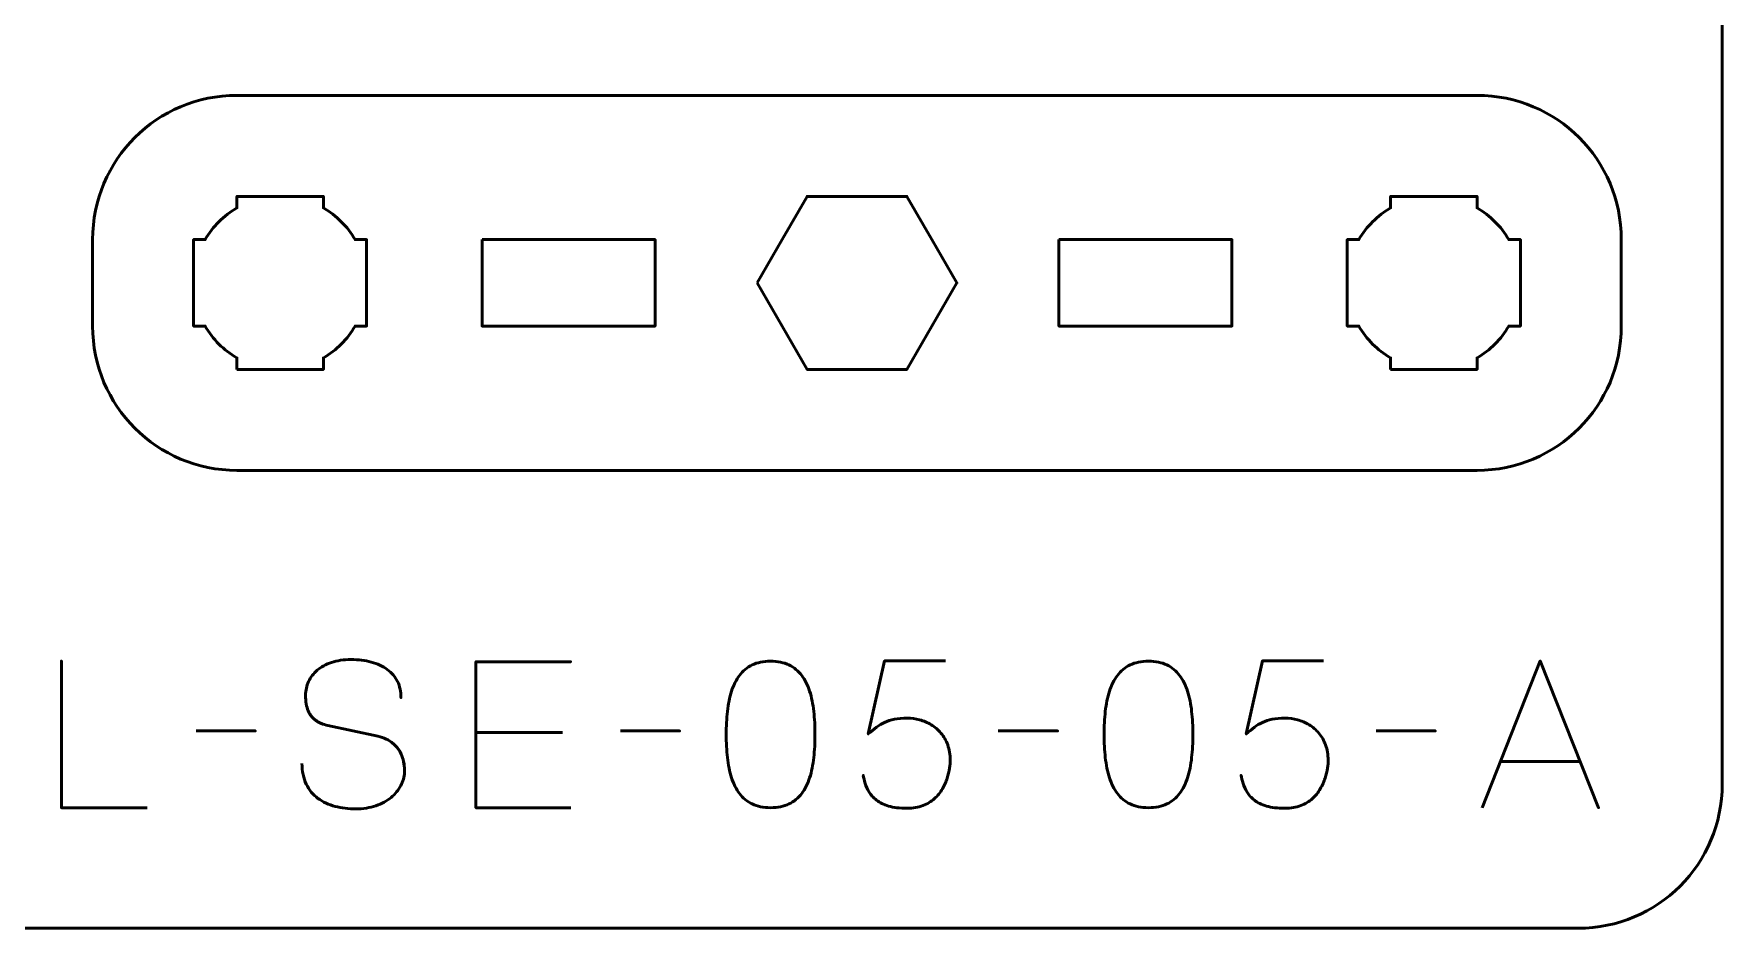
# Model space of a CAD drawing. Header units: centimetres. Extents: x -21 to 0, y -29.7 to 0.
# Drawn here: x -5.85 to 0, y -29.7 to -26.6 of the extents above; entities that cross this region are included whole.
import ezdxf

# ---------------------------------------------------------------- set-up
doc = ezdxf.new("R2010")
doc.units = ezdxf.units.CM
doc.header["$MEASUREMENT"] = 0
doc.layers.add('Layer 1', color=7, linetype='Continuous')

msp = doc.modelspace()

# ---------------------------------------------------------------- linework, layer by layer
at = {"layer": 'Layer 1', "color": 1, "lineweight": 53}
msp.add_open_spline([(-21.00003, -29.19995), (-21.00003, -29.19995), (-21.00003, -2.89992), (-21.00003, -2.89992), (-21.00003, -2.89992), (-21.00003, -2.81709), (-20.93286, -2.74992), (-20.85003, -2.74992), (-20.85003, -2.74992), (-20.7672, -2.74992), (-20.70003, -2.68275), (-20.70003, -2.59992), (-20.70003, -2.59992), (-20.70003, -2.51709), (-20.7672, -2.44992), (-20.85003, -2.44992), (-20.85003, -2.44992), (-20.93286, -2.44992), (-21.00003, -2.38275), (-21.00003, -2.29992), (-21.00003, -2.29992), (-21.00003, -2.21709), (-20.93286, -2.14992), (-20.85003, -2.14992), (-20.85003, -2.14992), (-20.7672, -2.14992), (-20.70003, -2.08275), (-20.70003, -1.99992), (-20.70003, -1.99992), (-20.70003, -1.91709), (-20.7672, -1.84992), (-20.85003, -1.84992), (-20.85003, -1.84992), (-20.93286, -1.84992), (-21.00003, -1.78275), (-21.00003, -1.69992), (-21.00003, -1.69992), (-21.00003, -1.61709), (-20.93286, -1.54992), (-20.85003, -1.54992), (-20.85003, -1.54992), (-20.7672, -1.54992), (-20.70003, -1.48275), (-20.70003, -1.39992), (-20.70003, -1.39992), (-20.70003, -1.31709), (-20.7672, -1.24992), (-20.85003, -1.24992), (-20.85003, -1.24992), (-20.93286, -1.24992), (-21.00003, -1.18275), (-21.00003, -1.09992), (-21.00003, -1.09992), (-21.00003, -1.09992), (-21.00003, -0.49992), (-21.00003, -0.49992), (-21.00003, -0.49992), (-21.00003, -0.22295), (-20.77694, 0.00004), (-20.49994, 0.00004), (-20.49994, 0.00004), (-20.49994, 0.00004), (-0.50008, 0.00004), (-0.50008, 0.00004), (-0.50008, 0.00004), (-0.22294, 0.00004), (0.00002, -0.22295), (0.00002, -0.49992), (0.00002, -0.49992), (0.00002, -0.49992), (0.00002, -29.19995), (0.00002, -29.19995), (0.00002, -29.19995), (0.00002, -29.47695), (-0.22294, -29.70004), (-0.50008, -29.70004), (-0.50008, -29.70004), (-0.50008, -29.70004), (-20.49994, -29.70004), (-20.49994, -29.70004), (-20.49994, -29.70004), (-20.77694, -29.70004), (-21.00003, -29.47695), (-21.00003, -29.19995)], degree=3, knots=[0, 0, 0, 0, 0.047619, 0.047619, 0.047619, 0.047619, 0.0952381, 0.0952381, 0.0952381, 0.0952381, 0.1428571, 0.1428571, 0.1428571, 0.1428571, 0.1904762, 0.1904762, 0.1904762, 0.1904762, 0.2380952, 0.2380952, 0.2380952, 0.2380952, 0.2857143, 0.2857143, 0.2857143, 0.2857143, 0.3333333, 0.3333333, 0.3333333, 0.3333333, 0.3809524, 0.3809524, 0.3809524, 0.3809524, 0.4285714, 0.4285714, 0.4285714, 0.4285714, 0.4761905, 0.4761905, 0.4761905, 0.4761905, 0.5238095, 0.5238095, 0.5238095, 0.5238095, 0.5714286, 0.5714286, 0.5714286, 0.5714286, 0.6190476, 0.6190476, 0.6190476, 0.6190476, 0.6666667, 0.6666667, 0.6666667, 0.6666667, 0.7142857, 0.7142857, 0.7142857, 0.7142857, 0.7619048, 0.7619048, 0.7619048, 0.7619048, 0.8095238, 0.8095238, 0.8095238, 0.8095238, 0.8571429, 0.8571429, 0.8571429, 0.8571429, 0.9047619, 0.9047619, 0.9047619, 0.9047619, 0.952381, 0.952381, 0.952381, 0.952381, 1, 1, 1, 1], dxfattribs=at)
at = {"layer": 'Layer 1', "color": 3, "lineweight": 53}
msp.add_open_spline([(-5.14988, -26.81239), (-5.14988, -26.81239), (-0.85001, -26.81239), (-0.85001, -26.81239), (-0.85001, -26.81239), (-0.57287, -26.81239), (-0.34991, -27.03548), (-0.34991, -27.31248), (-0.34991, -27.31248), (-0.34991, -27.31248), (-0.34991, -27.61249), (-0.34991, -27.61249), (-0.34991, -27.61249), (-0.34991, -27.88945), (-0.57287, -28.11241), (-0.85001, -28.11241), (-0.85001, -28.11241), (-0.85001, -28.11241), (-5.14988, -28.11241), (-5.14988, -28.11241), (-5.14988, -28.11241), (-5.42688, -28.11241), (-5.64997, -27.88945), (-5.64997, -27.61249), (-5.64997, -27.61249), (-5.64997, -27.61249), (-5.64997, -27.31248), (-5.64997, -27.31248), (-5.64997, -27.31248), (-5.64997, -27.03548), (-5.42688, -26.81239), (-5.14988, -26.81239)], degree=3, knots=[0, 0, 0, 0, 0.125, 0.125, 0.125, 0.125, 0.25, 0.25, 0.25, 0.25, 0.375, 0.375, 0.375, 0.375, 0.5, 0.5, 0.5, 0.5, 0.625, 0.625, 0.625, 0.625, 0.75, 0.75, 0.75, 0.75, 0.875, 0.875, 0.875, 0.875, 1, 1, 1, 1], dxfattribs=at)
at = {"layer": 'Layer 1', "lineweight": 53}
for points, knots in [([(-5.14988, -27.76242), (-5.14988, -27.76242), (-5.14988, -27.72231), (-5.14988, -27.72231), (-5.14988, -27.72231), (-5.19549, -27.69599), (-5.23341, -27.65796), (-5.25973, -27.61249), (-5.25973, -27.61249), (-5.25973, -27.61249), (-5.29995, -27.61249), (-5.29995, -27.61249), (-5.29995, -27.61249), (-5.29995, -27.61249), (-5.29995, -27.46241), (-5.29995, -27.46241), (-5.29995, -27.46241), (-5.29995, -27.46241), (-5.29995, -27.31248), (-5.29995, -27.31248), (-5.29995, -27.31248), (-5.29995, -27.31248), (-5.25973, -27.31248), (-5.25973, -27.31248), (-5.25973, -27.31248), (-5.23341, -27.26687), (-5.19549, -27.22895), (-5.14988, -27.20263), (-5.14988, -27.20263), (-5.14988, -27.20263), (-5.14988, -27.16241), (-5.14988, -27.16241), (-5.14988, -27.16241), (-5.14988, -27.16241), (-4.99995, -27.16241), (-4.99995, -27.16241), (-4.99995, -27.16241), (-4.99995, -27.16241), (-4.84987, -27.16241), (-4.84987, -27.16241), (-4.84987, -27.16241), (-4.84987, -27.16241), (-4.84987, -27.20263), (-4.84987, -27.20263), (-4.84987, -27.20263), (-4.8044, -27.22895), (-4.76637, -27.26687), (-4.74005, -27.31248), (-4.74005, -27.31248), (-4.74005, -27.31248), (-4.69994, -27.31248), (-4.69994, -27.31248), (-4.69994, -27.31248), (-4.69994, -27.31248), (-4.69994, -27.46241), (-4.69994, -27.46241), (-4.69994, -27.46241), (-4.69994, -27.46241), (-4.69994, -27.61249), (-4.69994, -27.61249), (-4.69994, -27.61249), (-4.69994, -27.61249), (-4.74005, -27.61249), (-4.74005, -27.61249), (-4.74005, -27.61249), (-4.76637, -27.65796), (-4.8044, -27.69599), (-4.84987, -27.72231), (-4.84987, -27.72231), (-4.84987, -27.72231), (-4.84987, -27.76242), (-4.84987, -27.76242), (-4.84987, -27.76242), (-4.84987, -27.76242), (-4.99995, -27.76242), (-4.99995, -27.76242), (-4.99995, -27.76242), (-4.99995, -27.76242), (-5.14988, -27.76242), (-5.14988, -27.76242)], [0, 0, 0, 0, 0.05, 0.05, 0.05, 0.05, 0.1, 0.1, 0.1, 0.1, 0.15, 0.15, 0.15, 0.15, 0.2, 0.2, 0.2, 0.2, 0.25, 0.25, 0.25, 0.25, 0.3, 0.3, 0.3, 0.3, 0.35, 0.35, 0.35, 0.35, 0.4, 0.4, 0.4, 0.4, 0.45, 0.45, 0.45, 0.45, 0.5, 0.5, 0.5, 0.5, 0.55, 0.55, 0.55, 0.55, 0.6, 0.6, 0.6, 0.6, 0.65, 0.65, 0.65, 0.65, 0.7, 0.7, 0.7, 0.7, 0.75, 0.75, 0.75, 0.75, 0.8, 0.8, 0.8, 0.8, 0.85, 0.85, 0.85, 0.85, 0.9, 0.9, 0.9, 0.9, 0.95, 0.95, 0.95, 0.95, 1, 1, 1, 1]), ([(-3.34628, -27.46242), (-3.34628, -27.46242), (-3.25968, -27.31241), (-3.25968, -27.31241), (-3.25968, -27.31241), (-3.25968, -27.31241), (-3.17308, -27.16242), (-3.17308, -27.16242), (-3.17308, -27.16242), (-3.17308, -27.16242), (-2.99987, -27.16242), (-2.99987, -27.16242), (-2.99987, -27.16242), (-2.99987, -27.16242), (-2.82666, -27.16242), (-2.82666, -27.16242), (-2.82666, -27.16242), (-2.82666, -27.16242), (-2.74006, -27.31241), (-2.74006, -27.31241), (-2.74006, -27.31241), (-2.74006, -27.31241), (-2.65346, -27.46242), (-2.65346, -27.46242), (-2.65346, -27.46242), (-2.65346, -27.46242), (-2.74006, -27.61243), (-2.74006, -27.61243), (-2.74006, -27.61243), (-2.74006, -27.61243), (-2.82666, -27.76242), (-2.82666, -27.76242), (-2.82666, -27.76242), (-2.82666, -27.76242), (-2.99987, -27.76242), (-2.99987, -27.76242), (-2.99987, -27.76242), (-2.99987, -27.76242), (-3.17308, -27.76242), (-3.17308, -27.76242), (-3.17308, -27.76242), (-3.17308, -27.76242), (-3.25968, -27.61243), (-3.25968, -27.61243), (-3.25968, -27.61243), (-3.25968, -27.61243), (-3.34628, -27.46242), (-3.34628, -27.46242)], [0, 0, 0, 0, 0.0833333, 0.0833333, 0.0833333, 0.0833333, 0.1666667, 0.1666667, 0.1666667, 0.1666667, 0.25, 0.25, 0.25, 0.25, 0.3333333, 0.3333333, 0.3333333, 0.3333333, 0.4166667, 0.4166667, 0.4166667, 0.4166667, 0.5, 0.5, 0.5, 0.5, 0.5833333, 0.5833333, 0.5833333, 0.5833333, 0.6666667, 0.6666667, 0.6666667, 0.6666667, 0.75, 0.75, 0.75, 0.75, 0.8333333, 0.8333333, 0.8333333, 0.8333333, 0.9166667, 0.9166667, 0.9166667, 0.9166667, 1, 1, 1, 1]), ([(-1.15001, -27.76242), (-1.15001, -27.76242), (-1.15001, -27.72231), (-1.15001, -27.72231), (-1.15001, -27.72231), (-1.19548, -27.69599), (-1.23337, -27.65796), (-1.25983, -27.61249), (-1.25983, -27.61249), (-1.25983, -27.61249), (-1.29994, -27.61249), (-1.29994, -27.61249), (-1.29994, -27.61249), (-1.29994, -27.61249), (-1.29994, -27.46241), (-1.29994, -27.46241), (-1.29994, -27.46241), (-1.29994, -27.46241), (-1.29994, -27.31248), (-1.29994, -27.31248), (-1.29994, -27.31248), (-1.29994, -27.31248), (-1.25983, -27.31248), (-1.25983, -27.31248), (-1.25983, -27.31248), (-1.23337, -27.26687), (-1.19548, -27.22895), (-1.15001, -27.20263), (-1.15001, -27.20263), (-1.15001, -27.20263), (-1.15001, -27.16241), (-1.15001, -27.16241), (-1.15001, -27.16241), (-1.15001, -27.16241), (-0.99994, -27.16241), (-0.99994, -27.16241), (-0.99994, -27.16241), (-0.99994, -27.16241), (-0.85001, -27.16241), (-0.85001, -27.16241), (-0.85001, -27.16241), (-0.85001, -27.16241), (-0.85001, -27.20263), (-0.85001, -27.20263), (-0.85001, -27.20263), (-0.80439, -27.22895), (-0.76647, -27.26687), (-0.74015, -27.31248), (-0.74015, -27.31248), (-0.74015, -27.31248), (-0.69994, -27.31248), (-0.69994, -27.31248), (-0.69994, -27.31248), (-0.69994, -27.31248), (-0.69994, -27.46241), (-0.69994, -27.46241), (-0.69994, -27.46241), (-0.69994, -27.46241), (-0.69994, -27.61249), (-0.69994, -27.61249), (-0.69994, -27.61249), (-0.69994, -27.61249), (-0.74015, -27.61249), (-0.74015, -27.61249), (-0.74015, -27.61249), (-0.76647, -27.65796), (-0.80439, -27.69599), (-0.85001, -27.72231), (-0.85001, -27.72231), (-0.85001, -27.72231), (-0.85001, -27.76242), (-0.85001, -27.76242), (-0.85001, -27.76242), (-0.85001, -27.76242), (-0.99994, -27.76242), (-0.99994, -27.76242), (-0.99994, -27.76242), (-0.99994, -27.76242), (-1.15001, -27.76242), (-1.15001, -27.76242)], [0, 0, 0, 0, 0.05, 0.05, 0.05, 0.05, 0.1, 0.1, 0.1, 0.1, 0.15, 0.15, 0.15, 0.15, 0.2, 0.2, 0.2, 0.2, 0.25, 0.25, 0.25, 0.25, 0.3, 0.3, 0.3, 0.3, 0.35, 0.35, 0.35, 0.35, 0.4, 0.4, 0.4, 0.4, 0.45, 0.45, 0.45, 0.45, 0.5, 0.5, 0.5, 0.5, 0.55, 0.55, 0.55, 0.55, 0.6, 0.6, 0.6, 0.6, 0.65, 0.65, 0.65, 0.65, 0.7, 0.7, 0.7, 0.7, 0.75, 0.75, 0.75, 0.75, 0.8, 0.8, 0.8, 0.8, 0.85, 0.85, 0.85, 0.85, 0.9, 0.9, 0.9, 0.9, 0.95, 0.95, 0.95, 0.95, 1, 1, 1, 1]), ([(-4.29993, -27.31248), (-4.29993, -27.31248), (-3.69992, -27.31248), (-3.69992, -27.31248), (-3.69992, -27.31248), (-3.69992, -27.31248), (-3.69992, -27.61249), (-3.69992, -27.61249), (-3.69992, -27.61249), (-3.69992, -27.61249), (-4.29993, -27.61249), (-4.29993, -27.61249), (-4.29993, -27.61249), (-4.29993, -27.61249), (-4.29993, -27.31248), (-4.29993, -27.31248)], [0, 0, 0, 0, 0.25, 0.25, 0.25, 0.25, 0.5, 0.5, 0.5, 0.5, 0.75, 0.75, 0.75, 0.75, 1, 1, 1, 1]), ([(-2.29996, -27.31248), (-2.29996, -27.31248), (-1.69996, -27.31248), (-1.69996, -27.31248), (-1.69996, -27.31248), (-1.69996, -27.31248), (-1.69996, -27.61249), (-1.69996, -27.61249), (-1.69996, -27.61249), (-1.69996, -27.61249), (-2.29996, -27.61249), (-2.29996, -27.61249), (-2.29996, -27.61249), (-2.29996, -27.61249), (-2.29996, -27.31248), (-2.29996, -27.31248)], [0, 0, 0, 0, 0.25, 0.25, 0.25, 0.25, 0.5, 0.5, 0.5, 0.5, 0.75, 0.75, 0.75, 0.75, 1, 1, 1, 1])]:
    msp.add_open_spline(points, degree=3, knots=knots, dxfattribs=at)
at = {"layer": 'Layer 1', "color": 5, "lineweight": 53}
for points, knots in [([(-5.46128, -29.28214), (-5.46128, -29.28214), (-5.75832, -29.28214), (-5.75832, -29.28214), (-5.75832, -29.28214), (-5.75832, -29.28214), (-5.75832, -28.77343), (-5.75832, -28.77343), (-5.75832, -28.77343), (-5.75832, -28.77343), (-5.75832, -29.28214), (-5.75832, -29.28214), (-5.75832, -29.28214), (-5.75832, -29.28214), (-5.46128, -29.28214), (-5.46128, -29.28214)], [0, 0, 0, 0, 0.25, 0.25, 0.25, 0.25, 0.5, 0.5, 0.5, 0.5, 0.75, 0.75, 0.75, 0.75, 1, 1, 1, 1]), ([(-4.92435, -29.12833), (-4.92411, -29.15643), (-4.91918, -29.18054), (-4.9093, -29.20065), (-4.9093, -29.20065), (-4.89954, -29.22064), (-4.8859, -29.23698), (-4.86873, -29.24968), (-4.86873, -29.24968), (-4.85144, -29.26227), (-4.83157, -29.27156), (-4.80911, -29.27755), (-4.80911, -29.27755), (-4.78677, -29.28343), (-4.76278, -29.28637), (-4.73738, -29.28637), (-4.73738, -29.28637), (-4.71174, -29.28626), (-4.68869, -29.28249), (-4.66811, -29.27532), (-4.66811, -29.27532), (-4.64765, -29.26815), (-4.63013, -29.2585), (-4.61543, -29.24639), (-4.61543, -29.24639), (-4.60085, -29.23428), (-4.58956, -29.22076), (-4.58156, -29.2057), (-4.58156, -29.2057), (-4.57357, -29.19065), (-4.56934, -29.17525), (-4.56875, -29.15937), (-4.56875, -29.15937), (-4.56804, -29.13856), (-4.5711, -29.11951), (-4.5778, -29.10234), (-4.5778, -29.10234), (-4.5845, -29.08517), (-4.59485, -29.07082), (-4.60885, -29.05907), (-4.60885, -29.05907), (-4.62272, -29.04731), (-4.64024, -29.03907), (-4.66118, -29.03449), (-4.66118, -29.03449), (-4.66118, -29.03449), (-4.83404, -28.99709), (-4.83404, -28.99709), (-4.83404, -28.99709), (-4.85027, -28.99368), (-4.86426, -28.98792), (-4.87578, -28.97993), (-4.87578, -28.97993), (-4.88731, -28.97181), (-4.89624, -28.96064), (-4.90236, -28.94629), (-4.90236, -28.94629), (-4.90847, -28.93206), (-4.91165, -28.91396), (-4.91165, -28.89197), (-4.91165, -28.89197), (-4.91165, -28.87527), (-4.90824, -28.85951), (-4.9013, -28.84469), (-4.9013, -28.84469), (-4.89448, -28.82988), (-4.88437, -28.81682), (-4.87108, -28.8053), (-4.87108, -28.8053), (-4.85779, -28.79389), (-4.84133, -28.78496), (-4.82181, -28.77849), (-4.82181, -28.77849), (-4.80217, -28.7719), (-4.77971, -28.76861), (-4.75431, -28.76849), (-4.75431, -28.76849), (-4.72879, -28.76849), (-4.70539, -28.77143), (-4.68399, -28.77731), (-4.68399, -28.77731), (-4.6627, -28.78319), (-4.64424, -28.79166), (-4.62872, -28.80295), (-4.62872, -28.80295), (-4.6132, -28.81424), (-4.6012, -28.82811), (-4.59297, -28.84434), (-4.59297, -28.84434), (-4.58474, -28.86069), (-4.58086, -28.87938), (-4.58145, -28.90043), (-4.58145, -28.90043), (-4.58086, -28.87938), (-4.58474, -28.86069), (-4.59297, -28.84434), (-4.59297, -28.84434), (-4.6012, -28.82811), (-4.6132, -28.81424), (-4.62872, -28.80295), (-4.62872, -28.80295), (-4.64424, -28.79166), (-4.6627, -28.78319), (-4.68399, -28.77731), (-4.68399, -28.77731), (-4.70539, -28.77143), (-4.72879, -28.76849), (-4.75431, -28.76849), (-4.75431, -28.76849), (-4.77971, -28.76861), (-4.80217, -28.7719), (-4.82181, -28.77849), (-4.82181, -28.77849), (-4.84133, -28.78496), (-4.85779, -28.79389), (-4.87108, -28.8053), (-4.87108, -28.8053), (-4.88437, -28.81682), (-4.89448, -28.82988), (-4.9013, -28.84469), (-4.9013, -28.84469), (-4.90824, -28.85951), (-4.91165, -28.87527), (-4.91165, -28.89197), (-4.91165, -28.89197), (-4.91165, -28.91396), (-4.90859, -28.93206), (-4.90271, -28.94618), (-4.90271, -28.94618), (-4.89672, -28.9604), (-4.8879, -28.97146), (-4.87637, -28.97957), (-4.87637, -28.97957), (-4.86485, -28.98757), (-4.85074, -28.99345), (-4.83404, -28.99709), (-4.83404, -28.99709), (-4.83404, -28.99709), (-4.66118, -29.03449), (-4.66118, -29.03449), (-4.66118, -29.03449), (-4.63977, -29.03907), (-4.62213, -29.04731), (-4.60826, -29.05907), (-4.60826, -29.05907), (-4.59427, -29.07082), (-4.58403, -29.08517), (-4.57745, -29.10234), (-4.57745, -29.10234), (-4.57098, -29.11951), (-4.56804, -29.13856), (-4.56875, -29.15937), (-4.56875, -29.15937), (-4.56934, -29.17525), (-4.57357, -29.19065), (-4.58156, -29.2057), (-4.58156, -29.2057), (-4.58956, -29.22076), (-4.60085, -29.23428), (-4.61543, -29.24639), (-4.61543, -29.24639), (-4.63013, -29.2585), (-4.64765, -29.26815), (-4.66811, -29.27532), (-4.66811, -29.27532), (-4.68869, -29.28249), (-4.71174, -29.28626), (-4.73738, -29.28637), (-4.73738, -29.28637), (-4.76278, -29.28637), (-4.78677, -29.28343), (-4.80911, -29.27755), (-4.80911, -29.27755), (-4.83157, -29.27156), (-4.85144, -29.26227), (-4.86873, -29.24968), (-4.86873, -29.24968), (-4.8859, -29.23698), (-4.89954, -29.22064), (-4.9093, -29.20065), (-4.9093, -29.20065), (-4.91918, -29.18054), (-4.92411, -29.15643), (-4.92435, -29.12833)], [0, 0, 0, 0, 0.0217391, 0.0217391, 0.0217391, 0.0217391, 0.0434783, 0.0434783, 0.0434783, 0.0434783, 0.0652174, 0.0652174, 0.0652174, 0.0652174, 0.0869565, 0.0869565, 0.0869565, 0.0869565, 0.1086957, 0.1086957, 0.1086957, 0.1086957, 0.1304348, 0.1304348, 0.1304348, 0.1304348, 0.1521739, 0.1521739, 0.1521739, 0.1521739, 0.173913, 0.173913, 0.173913, 0.173913, 0.1956522, 0.1956522, 0.1956522, 0.1956522, 0.2173913, 0.2173913, 0.2173913, 0.2173913, 0.2391304, 0.2391304, 0.2391304, 0.2391304, 0.2608696, 0.2608696, 0.2608696, 0.2608696, 0.2826087, 0.2826087, 0.2826087, 0.2826087, 0.3043478, 0.3043478, 0.3043478, 0.3043478, 0.326087, 0.326087, 0.326087, 0.326087, 0.3478261, 0.3478261, 0.3478261, 0.3478261, 0.3695652, 0.3695652, 0.3695652, 0.3695652, 0.3913043, 0.3913043, 0.3913043, 0.3913043, 0.4130435, 0.4130435, 0.4130435, 0.4130435, 0.4347826, 0.4347826, 0.4347826, 0.4347826, 0.4565217, 0.4565217, 0.4565217, 0.4565217, 0.4782609, 0.4782609, 0.4782609, 0.4782609, 0.5, 0.5, 0.5, 0.5, 0.5217391, 0.5217391, 0.5217391, 0.5217391, 0.5434783, 0.5434783, 0.5434783, 0.5434783, 0.5652174, 0.5652174, 0.5652174, 0.5652174, 0.5869565, 0.5869565, 0.5869565, 0.5869565, 0.6086957, 0.6086957, 0.6086957, 0.6086957, 0.6304348, 0.6304348, 0.6304348, 0.6304348, 0.6521739, 0.6521739, 0.6521739, 0.6521739, 0.673913, 0.673913, 0.673913, 0.673913, 0.6956522, 0.6956522, 0.6956522, 0.6956522, 0.7173913, 0.7173913, 0.7173913, 0.7173913, 0.7391304, 0.7391304, 0.7391304, 0.7391304, 0.7608696, 0.7608696, 0.7608696, 0.7608696, 0.7826087, 0.7826087, 0.7826087, 0.7826087, 0.8043478, 0.8043478, 0.8043478, 0.8043478, 0.826087, 0.826087, 0.826087, 0.826087, 0.8478261, 0.8478261, 0.8478261, 0.8478261, 0.8695652, 0.8695652, 0.8695652, 0.8695652, 0.8913043, 0.8913043, 0.8913043, 0.8913043, 0.9130435, 0.9130435, 0.9130435, 0.9130435, 0.9347826, 0.9347826, 0.9347826, 0.9347826, 0.9565217, 0.9565217, 0.9565217, 0.9565217, 0.9782609, 0.9782609, 0.9782609, 0.9782609, 1, 1, 1, 1]), ([(-3.99231, -29.28214), (-3.99231, -29.28214), (-4.3211, -29.28214), (-4.3211, -29.28214), (-4.3211, -29.28214), (-4.3211, -29.28214), (-4.3211, -28.77625), (-4.3211, -28.77625), (-4.3211, -28.77625), (-4.3211, -28.77625), (-3.99231, -28.77625), (-3.99231, -28.77625), (-3.99231, -28.77625), (-3.99231, -28.77625), (-4.3211, -28.77625), (-4.3211, -28.77625), (-4.3211, -28.77625), (-4.3211, -28.77625), (-4.3211, -29.28214), (-4.3211, -29.28214), (-4.3211, -29.28214), (-4.3211, -29.28214), (-3.99231, -29.28214), (-3.99231, -29.28214)], [0, 0, 0, 0, 0.1666667, 0.1666667, 0.1666667, 0.1666667, 0.3333333, 0.3333333, 0.3333333, 0.3333333, 0.5, 0.5, 0.5, 0.5, 0.6666667, 0.6666667, 0.6666667, 0.6666667, 0.8333333, 0.8333333, 0.8333333, 0.8333333, 1, 1, 1, 1]), ([(-3.29945, -29.28214), (-3.27475, -29.28202), (-3.25347, -29.27767), (-3.23571, -29.2692), (-3.23571, -29.2692), (-3.21807, -29.26074), (-3.20337, -29.24863), (-3.19161, -29.23322), (-3.19161, -29.23322), (-3.17997, -29.2177), (-3.1708, -29.19935), (-3.16398, -29.17819), (-3.16398, -29.17819), (-3.15728, -29.15702), (-3.15246, -29.13385), (-3.14975, -29.10845), (-3.14975, -29.10845), (-3.14693, -29.08305), (-3.14552, -29.05636), (-3.14564, -29.02814), (-3.14564, -29.02814), (-3.14552, -29.00003), (-3.14693, -28.97334), (-3.14975, -28.94806), (-3.14975, -28.94806), (-3.15246, -28.92277), (-3.15728, -28.89949), (-3.16398, -28.87832), (-3.16398, -28.87832), (-3.1708, -28.85728), (-3.17997, -28.83893), (-3.19161, -28.82329), (-3.19161, -28.82329), (-3.20337, -28.80777), (-3.21807, -28.79566), (-3.23571, -28.78719), (-3.23571, -28.78719), (-3.25347, -28.77861), (-3.27475, -28.77425), (-3.29945, -28.77414), (-3.29945, -28.77414), (-3.32414, -28.77425), (-3.34543, -28.77861), (-3.36318, -28.78719), (-3.36318, -28.78719), (-3.38082, -28.79566), (-3.39552, -28.80777), (-3.40728, -28.82329), (-3.40728, -28.82329), (-3.41892, -28.83893), (-3.42809, -28.85728), (-3.43491, -28.87832), (-3.43491, -28.87832), (-3.44162, -28.89949), (-3.44644, -28.92277), (-3.44914, -28.94806), (-3.44914, -28.94806), (-3.45197, -28.97334), (-3.45338, -29.00003), (-3.45326, -29.02814), (-3.45326, -29.02814), (-3.45338, -29.05636), (-3.45197, -29.08305), (-3.44914, -29.10845), (-3.44914, -29.10845), (-3.44644, -29.13385), (-3.44162, -29.15702), (-3.43491, -29.17819), (-3.43491, -29.17819), (-3.42809, -29.19935), (-3.41892, -29.2177), (-3.40728, -29.23322), (-3.40728, -29.23322), (-3.39552, -29.24863), (-3.38082, -29.26074), (-3.36318, -29.2692), (-3.36318, -29.2692), (-3.34543, -29.27767), (-3.32414, -29.28202), (-3.29945, -29.28214)], [0, 0, 0, 0, 0.05, 0.05, 0.05, 0.05, 0.1, 0.1, 0.1, 0.1, 0.15, 0.15, 0.15, 0.15, 0.2, 0.2, 0.2, 0.2, 0.25, 0.25, 0.25, 0.25, 0.3, 0.3, 0.3, 0.3, 0.35, 0.35, 0.35, 0.35, 0.4, 0.4, 0.4, 0.4, 0.45, 0.45, 0.45, 0.45, 0.5, 0.5, 0.5, 0.5, 0.55, 0.55, 0.55, 0.55, 0.6, 0.6, 0.6, 0.6, 0.65, 0.65, 0.65, 0.65, 0.7, 0.7, 0.7, 0.7, 0.75, 0.75, 0.75, 0.75, 0.8, 0.8, 0.8, 0.8, 0.85, 0.85, 0.85, 0.85, 0.9, 0.9, 0.9, 0.9, 0.95, 0.95, 0.95, 0.95, 1, 1, 1, 1]), ([(-3.29945, -29.28214), (-3.27475, -29.28202), (-3.25347, -29.27767), (-3.23571, -29.2692), (-3.23571, -29.2692), (-3.21807, -29.26074), (-3.20337, -29.24863), (-3.19161, -29.23322), (-3.19161, -29.23322), (-3.17997, -29.2177), (-3.1708, -29.19935), (-3.16398, -29.17819), (-3.16398, -29.17819), (-3.15728, -29.15702), (-3.15246, -29.13385), (-3.14975, -29.10845), (-3.14975, -29.10845), (-3.14693, -29.08305), (-3.14552, -29.05636), (-3.14564, -29.02814), (-3.14564, -29.02814), (-3.14552, -29.00003), (-3.14693, -28.97334), (-3.14975, -28.94806), (-3.14975, -28.94806), (-3.15246, -28.92277), (-3.15728, -28.89949), (-3.16398, -28.87832), (-3.16398, -28.87832), (-3.1708, -28.85728), (-3.17997, -28.83893), (-3.19161, -28.82329), (-3.19161, -28.82329), (-3.20337, -28.80777), (-3.21807, -28.79566), (-3.23571, -28.78719), (-3.23571, -28.78719), (-3.25347, -28.77861), (-3.27475, -28.77425), (-3.29945, -28.77414), (-3.29945, -28.77414), (-3.32414, -28.77425), (-3.34543, -28.77861), (-3.36318, -28.78719), (-3.36318, -28.78719), (-3.38082, -28.79566), (-3.39552, -28.80777), (-3.40728, -28.82329), (-3.40728, -28.82329), (-3.41892, -28.83893), (-3.42809, -28.85728), (-3.43491, -28.87832), (-3.43491, -28.87832), (-3.44162, -28.89949), (-3.44644, -28.92277), (-3.44914, -28.94806), (-3.44914, -28.94806), (-3.45197, -28.97334), (-3.45338, -29.00003), (-3.45326, -29.02814), (-3.45326, -29.02814), (-3.45338, -29.05636), (-3.45197, -29.08305), (-3.44914, -29.10845), (-3.44914, -29.10845), (-3.44644, -29.13385), (-3.44162, -29.15702), (-3.43491, -29.17819), (-3.43491, -29.17819), (-3.42809, -29.19935), (-3.41892, -29.2177), (-3.40728, -29.23322), (-3.40728, -29.23322), (-3.39552, -29.24863), (-3.38082, -29.26074), (-3.36318, -29.2692), (-3.36318, -29.2692), (-3.34543, -29.27767), (-3.32414, -29.28202), (-3.29945, -29.28214)], [0, 0, 0, 0, 0.05, 0.05, 0.05, 0.05, 0.1, 0.1, 0.1, 0.1, 0.15, 0.15, 0.15, 0.15, 0.2, 0.2, 0.2, 0.2, 0.25, 0.25, 0.25, 0.25, 0.3, 0.3, 0.3, 0.3, 0.35, 0.35, 0.35, 0.35, 0.4, 0.4, 0.4, 0.4, 0.45, 0.45, 0.45, 0.45, 0.5, 0.5, 0.5, 0.5, 0.55, 0.55, 0.55, 0.55, 0.6, 0.6, 0.6, 0.6, 0.65, 0.65, 0.65, 0.65, 0.7, 0.7, 0.7, 0.7, 0.75, 0.75, 0.75, 0.75, 0.8, 0.8, 0.8, 0.8, 0.85, 0.85, 0.85, 0.85, 0.9, 0.9, 0.9, 0.9, 0.95, 0.95, 0.95, 0.95, 1, 1, 1, 1]), ([(-2.69267, -28.77343), (-2.69267, -28.77343), (-2.90434, -28.77343), (-2.90434, -28.77343), (-2.90434, -28.77343), (-2.90434, -28.77343), (-2.96078, -29.02602), (-2.96078, -29.02602), (-2.96078, -29.02602), (-2.9509, -29.01755), (-2.9415, -29.00991), (-2.93244, -29.00321), (-2.93244, -29.00321), (-2.9235, -28.99651), (-2.9141, -28.99086), (-2.9041, -28.98616), (-2.9041, -28.98616), (-2.89422, -28.98145), (-2.88293, -28.97793), (-2.87023, -28.97546), (-2.87023, -28.97546), (-2.85765, -28.97299), (-2.8426, -28.97169), (-2.82531, -28.97169), (-2.82531, -28.97169), (-2.8112, -28.97169), (-2.79709, -28.97358), (-2.78298, -28.97746), (-2.78298, -28.97746), (-2.76887, -28.98122), (-2.75546, -28.98698), (-2.74276, -28.99462), (-2.74276, -28.99462), (-2.72994, -29.00239), (-2.71866, -29.01203), (-2.70878, -29.02367), (-2.70878, -29.02367), (-2.69878, -29.03531), (-2.6909, -29.04895), (-2.68526, -29.06459), (-2.68526, -29.06459), (-2.6795, -29.08023), (-2.67656, -29.09799), (-2.67644, -29.11774), (-2.67644, -29.11774), (-2.67632, -29.12504), (-2.67715, -29.13421), (-2.67879, -29.14503), (-2.67879, -29.14503), (-2.68032, -29.15584), (-2.68314, -29.1676), (-2.68714, -29.18007), (-2.68714, -29.18007), (-2.69114, -29.19253), (-2.69678, -29.20488), (-2.70396, -29.21711), (-2.70396, -29.21711), (-2.71113, -29.22934), (-2.7203, -29.24051), (-2.73136, -29.25062), (-2.73136, -29.25062), (-2.74241, -29.26074), (-2.75582, -29.26885), (-2.77146, -29.27497), (-2.77146, -29.27497), (-2.78721, -29.28096), (-2.80567, -29.28414), (-2.82672, -29.28426), (-2.82672, -29.28426), (-2.85189, -29.28414), (-2.87306, -29.28143), (-2.89022, -29.27638), (-2.89022, -29.27638), (-2.90739, -29.2712), (-2.92139, -29.2645), (-2.93221, -29.25603), (-2.93221, -29.25603), (-2.94314, -29.24757), (-2.95161, -29.23828), (-2.95772, -29.22816), (-2.95772, -29.22816), (-2.96384, -29.21805), (-2.96842, -29.20794), (-2.97148, -29.19783), (-2.97148, -29.19783), (-2.97454, -29.18771), (-2.97689, -29.17842), (-2.97842, -29.16996), (-2.97842, -29.16996), (-2.97689, -29.17842), (-2.97454, -29.18771), (-2.97148, -29.19783), (-2.97148, -29.19783), (-2.96842, -29.20794), (-2.96384, -29.21805), (-2.95772, -29.22816), (-2.95772, -29.22816), (-2.95161, -29.23828), (-2.94314, -29.24757), (-2.93221, -29.25603), (-2.93221, -29.25603), (-2.92139, -29.2645), (-2.90739, -29.2712), (-2.89022, -29.27638), (-2.89022, -29.27638), (-2.87306, -29.28143), (-2.85189, -29.28414), (-2.82672, -29.28426), (-2.82672, -29.28426), (-2.80567, -29.28414), (-2.78721, -29.28096), (-2.77146, -29.27497), (-2.77146, -29.27497), (-2.75582, -29.26885), (-2.74241, -29.26074), (-2.73136, -29.25062), (-2.73136, -29.25062), (-2.7203, -29.24051), (-2.71113, -29.22934), (-2.70396, -29.21711), (-2.70396, -29.21711), (-2.69678, -29.20488), (-2.69114, -29.19253), (-2.68714, -29.18007), (-2.68714, -29.18007), (-2.68314, -29.1676), (-2.68032, -29.15584), (-2.67879, -29.14503), (-2.67879, -29.14503), (-2.67715, -29.13421), (-2.67632, -29.12504), (-2.67644, -29.11774), (-2.67644, -29.11774), (-2.67656, -29.09799), (-2.6795, -29.08023), (-2.68526, -29.06459), (-2.68526, -29.06459), (-2.6909, -29.04895), (-2.69878, -29.03531), (-2.70878, -29.02367), (-2.70878, -29.02367), (-2.71866, -29.01203), (-2.72994, -29.00239), (-2.74276, -28.99462), (-2.74276, -28.99462), (-2.75546, -28.98698), (-2.76887, -28.98122), (-2.78298, -28.97746), (-2.78298, -28.97746), (-2.79709, -28.97358), (-2.8112, -28.97169), (-2.82531, -28.97169), (-2.82531, -28.97169), (-2.8426, -28.97169), (-2.85765, -28.97299), (-2.87023, -28.97546), (-2.87023, -28.97546), (-2.88293, -28.97793), (-2.89422, -28.98145), (-2.9041, -28.98616), (-2.9041, -28.98616), (-2.9141, -28.99086), (-2.9235, -28.99651), (-2.93244, -29.00321), (-2.93244, -29.00321), (-2.9415, -29.00991), (-2.9509, -29.01755), (-2.96078, -29.02602), (-2.96078, -29.02602), (-2.96078, -29.02602), (-2.90434, -28.77343), (-2.90434, -28.77343), (-2.90434, -28.77343), (-2.90434, -28.77343), (-2.69267, -28.77343), (-2.69267, -28.77343)], [0, 0, 0, 0, 0.0227273, 0.0227273, 0.0227273, 0.0227273, 0.0454545, 0.0454545, 0.0454545, 0.0454545, 0.0681818, 0.0681818, 0.0681818, 0.0681818, 0.0909091, 0.0909091, 0.0909091, 0.0909091, 0.1136364, 0.1136364, 0.1136364, 0.1136364, 0.1363636, 0.1363636, 0.1363636, 0.1363636, 0.1590909, 0.1590909, 0.1590909, 0.1590909, 0.1818182, 0.1818182, 0.1818182, 0.1818182, 0.2045455, 0.2045455, 0.2045455, 0.2045455, 0.2272727, 0.2272727, 0.2272727, 0.2272727, 0.25, 0.25, 0.25, 0.25, 0.2727273, 0.2727273, 0.2727273, 0.2727273, 0.2954545, 0.2954545, 0.2954545, 0.2954545, 0.3181818, 0.3181818, 0.3181818, 0.3181818, 0.3409091, 0.3409091, 0.3409091, 0.3409091, 0.3636364, 0.3636364, 0.3636364, 0.3636364, 0.3863636, 0.3863636, 0.3863636, 0.3863636, 0.4090909, 0.4090909, 0.4090909, 0.4090909, 0.4318182, 0.4318182, 0.4318182, 0.4318182, 0.4545455, 0.4545455, 0.4545455, 0.4545455, 0.4772727, 0.4772727, 0.4772727, 0.4772727, 0.5, 0.5, 0.5, 0.5, 0.5227273, 0.5227273, 0.5227273, 0.5227273, 0.5454545, 0.5454545, 0.5454545, 0.5454545, 0.5681818, 0.5681818, 0.5681818, 0.5681818, 0.5909091, 0.5909091, 0.5909091, 0.5909091, 0.6136364, 0.6136364, 0.6136364, 0.6136364, 0.6363636, 0.6363636, 0.6363636, 0.6363636, 0.6590909, 0.6590909, 0.6590909, 0.6590909, 0.6818182, 0.6818182, 0.6818182, 0.6818182, 0.7045455, 0.7045455, 0.7045455, 0.7045455, 0.7272727, 0.7272727, 0.7272727, 0.7272727, 0.75, 0.75, 0.75, 0.75, 0.7727273, 0.7727273, 0.7727273, 0.7727273, 0.7954545, 0.7954545, 0.7954545, 0.7954545, 0.8181818, 0.8181818, 0.8181818, 0.8181818, 0.8409091, 0.8409091, 0.8409091, 0.8409091, 0.8636364, 0.8636364, 0.8636364, 0.8636364, 0.8863636, 0.8863636, 0.8863636, 0.8863636, 0.9090909, 0.9090909, 0.9090909, 0.9090909, 0.9318182, 0.9318182, 0.9318182, 0.9318182, 0.9545455, 0.9545455, 0.9545455, 0.9545455, 0.9772727, 0.9772727, 0.9772727, 0.9772727, 1, 1, 1, 1]), ([(-1.98923, -29.28214), (-1.96453, -29.28202), (-1.94325, -29.27767), (-1.92549, -29.2692), (-1.92549, -29.2692), (-1.90785, -29.26074), (-1.89315, -29.24863), (-1.88139, -29.23322), (-1.88139, -29.23322), (-1.86975, -29.2177), (-1.86058, -29.19935), (-1.85376, -29.17819), (-1.85376, -29.17819), (-1.84706, -29.15702), (-1.84224, -29.13385), (-1.83953, -29.10845), (-1.83953, -29.10845), (-1.83671, -29.08305), (-1.8353, -29.05636), (-1.83542, -29.02814), (-1.83542, -29.02814), (-1.8353, -29.00003), (-1.83671, -28.97334), (-1.83953, -28.94806), (-1.83953, -28.94806), (-1.84224, -28.92277), (-1.84706, -28.89949), (-1.85376, -28.87832), (-1.85376, -28.87832), (-1.86058, -28.85728), (-1.86975, -28.83893), (-1.88139, -28.82329), (-1.88139, -28.82329), (-1.89315, -28.80777), (-1.90785, -28.79566), (-1.92549, -28.78719), (-1.92549, -28.78719), (-1.94325, -28.77861), (-1.96453, -28.77425), (-1.98923, -28.77414), (-1.98923, -28.77414), (-2.01392, -28.77425), (-2.03521, -28.77861), (-2.05296, -28.78719), (-2.05296, -28.78719), (-2.0706, -28.79566), (-2.0853, -28.80777), (-2.09706, -28.82329), (-2.09706, -28.82329), (-2.1087, -28.83893), (-2.11787, -28.85728), (-2.12469, -28.87832), (-2.12469, -28.87832), (-2.1314, -28.89949), (-2.13622, -28.92277), (-2.13892, -28.94806), (-2.13892, -28.94806), (-2.14175, -28.97334), (-2.14316, -29.00003), (-2.14304, -29.02814), (-2.14304, -29.02814), (-2.14316, -29.05636), (-2.14175, -29.08305), (-2.13892, -29.10845), (-2.13892, -29.10845), (-2.13622, -29.13385), (-2.1314, -29.15702), (-2.12469, -29.17819), (-2.12469, -29.17819), (-2.11787, -29.19935), (-2.1087, -29.2177), (-2.09706, -29.23322), (-2.09706, -29.23322), (-2.0853, -29.24863), (-2.0706, -29.26074), (-2.05296, -29.2692), (-2.05296, -29.2692), (-2.03521, -29.27767), (-2.01392, -29.28202), (-1.98923, -29.28214)], [0, 0, 0, 0, 0.05, 0.05, 0.05, 0.05, 0.1, 0.1, 0.1, 0.1, 0.15, 0.15, 0.15, 0.15, 0.2, 0.2, 0.2, 0.2, 0.25, 0.25, 0.25, 0.25, 0.3, 0.3, 0.3, 0.3, 0.35, 0.35, 0.35, 0.35, 0.4, 0.4, 0.4, 0.4, 0.45, 0.45, 0.45, 0.45, 0.5, 0.5, 0.5, 0.5, 0.55, 0.55, 0.55, 0.55, 0.6, 0.6, 0.6, 0.6, 0.65, 0.65, 0.65, 0.65, 0.7, 0.7, 0.7, 0.7, 0.75, 0.75, 0.75, 0.75, 0.8, 0.8, 0.8, 0.8, 0.85, 0.85, 0.85, 0.85, 0.9, 0.9, 0.9, 0.9, 0.95, 0.95, 0.95, 0.95, 1, 1, 1, 1]), ([(-1.98923, -29.28214), (-1.96453, -29.28202), (-1.94325, -29.27767), (-1.92549, -29.2692), (-1.92549, -29.2692), (-1.90785, -29.26074), (-1.89315, -29.24863), (-1.88139, -29.23322), (-1.88139, -29.23322), (-1.86975, -29.2177), (-1.86058, -29.19935), (-1.85376, -29.17819), (-1.85376, -29.17819), (-1.84706, -29.15702), (-1.84224, -29.13385), (-1.83953, -29.10845), (-1.83953, -29.10845), (-1.83671, -29.08305), (-1.8353, -29.05636), (-1.83542, -29.02814), (-1.83542, -29.02814), (-1.8353, -29.00003), (-1.83671, -28.97334), (-1.83953, -28.94806), (-1.83953, -28.94806), (-1.84224, -28.92277), (-1.84706, -28.89949), (-1.85376, -28.87832), (-1.85376, -28.87832), (-1.86058, -28.85728), (-1.86975, -28.83893), (-1.88139, -28.82329), (-1.88139, -28.82329), (-1.89315, -28.80777), (-1.90785, -28.79566), (-1.92549, -28.78719), (-1.92549, -28.78719), (-1.94325, -28.77861), (-1.96453, -28.77425), (-1.98923, -28.77414), (-1.98923, -28.77414), (-2.01392, -28.77425), (-2.03521, -28.77861), (-2.05296, -28.78719), (-2.05296, -28.78719), (-2.0706, -28.79566), (-2.0853, -28.80777), (-2.09706, -28.82329), (-2.09706, -28.82329), (-2.1087, -28.83893), (-2.11787, -28.85728), (-2.12469, -28.87832), (-2.12469, -28.87832), (-2.1314, -28.89949), (-2.13622, -28.92277), (-2.13892, -28.94806), (-2.13892, -28.94806), (-2.14175, -28.97334), (-2.14316, -29.00003), (-2.14304, -29.02814), (-2.14304, -29.02814), (-2.14316, -29.05636), (-2.14175, -29.08305), (-2.13892, -29.10845), (-2.13892, -29.10845), (-2.13622, -29.13385), (-2.1314, -29.15702), (-2.12469, -29.17819), (-2.12469, -29.17819), (-2.11787, -29.19935), (-2.1087, -29.2177), (-2.09706, -29.23322), (-2.09706, -29.23322), (-2.0853, -29.24863), (-2.0706, -29.26074), (-2.05296, -29.2692), (-2.05296, -29.2692), (-2.03521, -29.27767), (-2.01392, -29.28202), (-1.98923, -29.28214)], [0, 0, 0, 0, 0.05, 0.05, 0.05, 0.05, 0.1, 0.1, 0.1, 0.1, 0.15, 0.15, 0.15, 0.15, 0.2, 0.2, 0.2, 0.2, 0.25, 0.25, 0.25, 0.25, 0.3, 0.3, 0.3, 0.3, 0.35, 0.35, 0.35, 0.35, 0.4, 0.4, 0.4, 0.4, 0.45, 0.45, 0.45, 0.45, 0.5, 0.5, 0.5, 0.5, 0.55, 0.55, 0.55, 0.55, 0.6, 0.6, 0.6, 0.6, 0.65, 0.65, 0.65, 0.65, 0.7, 0.7, 0.7, 0.7, 0.75, 0.75, 0.75, 0.75, 0.8, 0.8, 0.8, 0.8, 0.85, 0.85, 0.85, 0.85, 0.9, 0.9, 0.9, 0.9, 0.95, 0.95, 0.95, 0.95, 1, 1, 1, 1]), ([(-1.38245, -28.77343), (-1.38245, -28.77343), (-1.59412, -28.77343), (-1.59412, -28.77343), (-1.59412, -28.77343), (-1.59412, -28.77343), (-1.65056, -29.02602), (-1.65056, -29.02602), (-1.65056, -29.02602), (-1.64068, -29.01755), (-1.63128, -29.00991), (-1.62222, -29.00321), (-1.62222, -29.00321), (-1.61328, -28.99651), (-1.60388, -28.99086), (-1.59388, -28.98616), (-1.59388, -28.98616), (-1.584, -28.98145), (-1.57271, -28.97793), (-1.56001, -28.97546), (-1.56001, -28.97546), (-1.54743, -28.97299), (-1.53238, -28.97169), (-1.51509, -28.97169), (-1.51509, -28.97169), (-1.50098, -28.97169), (-1.48687, -28.97358), (-1.47276, -28.97746), (-1.47276, -28.97746), (-1.45865, -28.98122), (-1.44524, -28.98698), (-1.43254, -28.99462), (-1.43254, -28.99462), (-1.41972, -29.00239), (-1.40844, -29.01203), (-1.39856, -29.02367), (-1.39856, -29.02367), (-1.38856, -29.03531), (-1.38068, -29.04895), (-1.37504, -29.06459), (-1.37504, -29.06459), (-1.36928, -29.08023), (-1.36634, -29.09799), (-1.36622, -29.11774), (-1.36622, -29.11774), (-1.3661, -29.12504), (-1.36693, -29.13421), (-1.36857, -29.14503), (-1.36857, -29.14503), (-1.3701, -29.15584), (-1.37292, -29.1676), (-1.37692, -29.18007), (-1.37692, -29.18007), (-1.38092, -29.19253), (-1.38656, -29.20488), (-1.39374, -29.21711), (-1.39374, -29.21711), (-1.40091, -29.22934), (-1.41008, -29.24051), (-1.42114, -29.25062), (-1.42114, -29.25062), (-1.43219, -29.26074), (-1.4456, -29.26885), (-1.46124, -29.27497), (-1.46124, -29.27497), (-1.47699, -29.28096), (-1.49545, -29.28414), (-1.5165, -29.28426), (-1.5165, -29.28426), (-1.54167, -29.28414), (-1.56284, -29.28143), (-1.58, -29.27638), (-1.58, -29.27638), (-1.59717, -29.2712), (-1.61117, -29.2645), (-1.62199, -29.25603), (-1.62199, -29.25603), (-1.63292, -29.24757), (-1.64139, -29.23828), (-1.6475, -29.22816), (-1.6475, -29.22816), (-1.65362, -29.21805), (-1.6582, -29.20794), (-1.66126, -29.19783), (-1.66126, -29.19783), (-1.66432, -29.18771), (-1.66667, -29.17842), (-1.6682, -29.16996), (-1.6682, -29.16996), (-1.66667, -29.17842), (-1.66432, -29.18771), (-1.66126, -29.19783), (-1.66126, -29.19783), (-1.6582, -29.20794), (-1.65362, -29.21805), (-1.6475, -29.22816), (-1.6475, -29.22816), (-1.64139, -29.23828), (-1.63292, -29.24757), (-1.62199, -29.25603), (-1.62199, -29.25603), (-1.61117, -29.2645), (-1.59717, -29.2712), (-1.58, -29.27638), (-1.58, -29.27638), (-1.56284, -29.28143), (-1.54167, -29.28414), (-1.5165, -29.28426), (-1.5165, -29.28426), (-1.49545, -29.28414), (-1.47699, -29.28096), (-1.46124, -29.27497), (-1.46124, -29.27497), (-1.4456, -29.26885), (-1.43219, -29.26074), (-1.42114, -29.25062), (-1.42114, -29.25062), (-1.41008, -29.24051), (-1.40091, -29.22934), (-1.39374, -29.21711), (-1.39374, -29.21711), (-1.38656, -29.20488), (-1.38092, -29.19253), (-1.37692, -29.18007), (-1.37692, -29.18007), (-1.37292, -29.1676), (-1.3701, -29.15584), (-1.36857, -29.14503), (-1.36857, -29.14503), (-1.36693, -29.13421), (-1.3661, -29.12504), (-1.36622, -29.11774), (-1.36622, -29.11774), (-1.36634, -29.09799), (-1.36928, -29.08023), (-1.37504, -29.06459), (-1.37504, -29.06459), (-1.38068, -29.04895), (-1.38856, -29.03531), (-1.39856, -29.02367), (-1.39856, -29.02367), (-1.40844, -29.01203), (-1.41972, -29.00239), (-1.43254, -28.99462), (-1.43254, -28.99462), (-1.44524, -28.98698), (-1.45865, -28.98122), (-1.47276, -28.97746), (-1.47276, -28.97746), (-1.48687, -28.97358), (-1.50098, -28.97169), (-1.51509, -28.97169), (-1.51509, -28.97169), (-1.53238, -28.97169), (-1.54743, -28.97299), (-1.56001, -28.97546), (-1.56001, -28.97546), (-1.57271, -28.97793), (-1.584, -28.98145), (-1.59388, -28.98616), (-1.59388, -28.98616), (-1.60388, -28.99086), (-1.61328, -28.99651), (-1.62222, -29.00321), (-1.62222, -29.00321), (-1.63128, -29.00991), (-1.64068, -29.01755), (-1.65056, -29.02602), (-1.65056, -29.02602), (-1.65056, -29.02602), (-1.59412, -28.77343), (-1.59412, -28.77343), (-1.59412, -28.77343), (-1.59412, -28.77343), (-1.38245, -28.77343), (-1.38245, -28.77343)], [0, 0, 0, 0, 0.0227273, 0.0227273, 0.0227273, 0.0227273, 0.0454545, 0.0454545, 0.0454545, 0.0454545, 0.0681818, 0.0681818, 0.0681818, 0.0681818, 0.0909091, 0.0909091, 0.0909091, 0.0909091, 0.1136364, 0.1136364, 0.1136364, 0.1136364, 0.1363636, 0.1363636, 0.1363636, 0.1363636, 0.1590909, 0.1590909, 0.1590909, 0.1590909, 0.1818182, 0.1818182, 0.1818182, 0.1818182, 0.2045455, 0.2045455, 0.2045455, 0.2045455, 0.2272727, 0.2272727, 0.2272727, 0.2272727, 0.25, 0.25, 0.25, 0.25, 0.2727273, 0.2727273, 0.2727273, 0.2727273, 0.2954545, 0.2954545, 0.2954545, 0.2954545, 0.3181818, 0.3181818, 0.3181818, 0.3181818, 0.3409091, 0.3409091, 0.3409091, 0.3409091, 0.3636364, 0.3636364, 0.3636364, 0.3636364, 0.3863636, 0.3863636, 0.3863636, 0.3863636, 0.4090909, 0.4090909, 0.4090909, 0.4090909, 0.4318182, 0.4318182, 0.4318182, 0.4318182, 0.4545455, 0.4545455, 0.4545455, 0.4545455, 0.4772727, 0.4772727, 0.4772727, 0.4772727, 0.5, 0.5, 0.5, 0.5, 0.5227273, 0.5227273, 0.5227273, 0.5227273, 0.5454545, 0.5454545, 0.5454545, 0.5454545, 0.5681818, 0.5681818, 0.5681818, 0.5681818, 0.5909091, 0.5909091, 0.5909091, 0.5909091, 0.6136364, 0.6136364, 0.6136364, 0.6136364, 0.6363636, 0.6363636, 0.6363636, 0.6363636, 0.6590909, 0.6590909, 0.6590909, 0.6590909, 0.6818182, 0.6818182, 0.6818182, 0.6818182, 0.7045455, 0.7045455, 0.7045455, 0.7045455, 0.7272727, 0.7272727, 0.7272727, 0.7272727, 0.75, 0.75, 0.75, 0.75, 0.7727273, 0.7727273, 0.7727273, 0.7727273, 0.7954545, 0.7954545, 0.7954545, 0.7954545, 0.8181818, 0.8181818, 0.8181818, 0.8181818, 0.8409091, 0.8409091, 0.8409091, 0.8409091, 0.8636364, 0.8636364, 0.8636364, 0.8636364, 0.8863636, 0.8863636, 0.8863636, 0.8863636, 0.9090909, 0.9090909, 0.9090909, 0.9090909, 0.9318182, 0.9318182, 0.9318182, 0.9318182, 0.9545455, 0.9545455, 0.9545455, 0.9545455, 0.9772727, 0.9772727, 0.9772727, 0.9772727, 1, 1, 1, 1]), ([(-0.83282, -29.28214), (-0.83282, -29.28214), (-0.63103, -28.77343), (-0.63103, -28.77343), (-0.63103, -28.77343), (-0.63103, -28.77343), (-0.42853, -29.28214), (-0.42853, -29.28214), (-0.42853, -29.28214), (-0.42853, -29.28214), (-0.63103, -28.77343), (-0.63103, -28.77343), (-0.63103, -28.77343), (-0.63103, -28.77343), (-0.83282, -29.28214), (-0.83282, -29.28214)], [0, 0, 0, 0, 0.25, 0.25, 0.25, 0.25, 0.5, 0.5, 0.5, 0.5, 0.75, 0.75, 0.75, 0.75, 1, 1, 1, 1]), ([(-5.29124, -29.01614), (-5.29124, -29.01614), (-5.08592, -29.01614), (-5.08592, -29.01614), (-5.08592, -29.01614), (-5.08592, -29.01614), (-5.29124, -29.01614), (-5.29124, -29.01614)], [0, 0, 0, 0, 0.5, 0.5, 0.5, 0.5, 1, 1, 1, 1]), ([(-4.02053, -29.02179), (-4.02053, -29.02179), (-4.3211, -29.02179), (-4.3211, -29.02179), (-4.3211, -29.02179), (-4.3211, -29.02179), (-4.02053, -29.02179), (-4.02053, -29.02179)], [0, 0, 0, 0, 0.5, 0.5, 0.5, 0.5, 1, 1, 1, 1]), ([(-3.82015, -29.01614), (-3.82015, -29.01614), (-3.61483, -29.01614), (-3.61483, -29.01614), (-3.61483, -29.01614), (-3.61483, -29.01614), (-3.82015, -29.01614), (-3.82015, -29.01614)], [0, 0, 0, 0, 0.5, 0.5, 0.5, 0.5, 1, 1, 1, 1]), ([(-2.50993, -29.01614), (-2.50993, -29.01614), (-2.30461, -29.01614), (-2.30461, -29.01614), (-2.30461, -29.01614), (-2.30461, -29.01614), (-2.50993, -29.01614), (-2.50993, -29.01614)], [0, 0, 0, 0, 0.5, 0.5, 0.5, 0.5, 1, 1, 1, 1]), ([(-1.19971, -29.01614), (-1.19971, -29.01614), (-0.99439, -29.01614), (-0.99439, -29.01614), (-0.99439, -29.01614), (-0.99439, -29.01614), (-1.19971, -29.01614), (-1.19971, -29.01614)], [0, 0, 0, 0, 0.5, 0.5, 0.5, 0.5, 1, 1, 1, 1]), ([(-0.76932, -29.12198), (-0.76932, -29.12198), (-0.49274, -29.12198), (-0.49274, -29.12198), (-0.49274, -29.12198), (-0.49274, -29.12198), (-0.76932, -29.12198), (-0.76932, -29.12198)], [0, 0, 0, 0, 0.5, 0.5, 0.5, 0.5, 1, 1, 1, 1])]:
    msp.add_open_spline(points, degree=3, knots=knots, dxfattribs=at)

doc.saveas('drawing.dxf')
